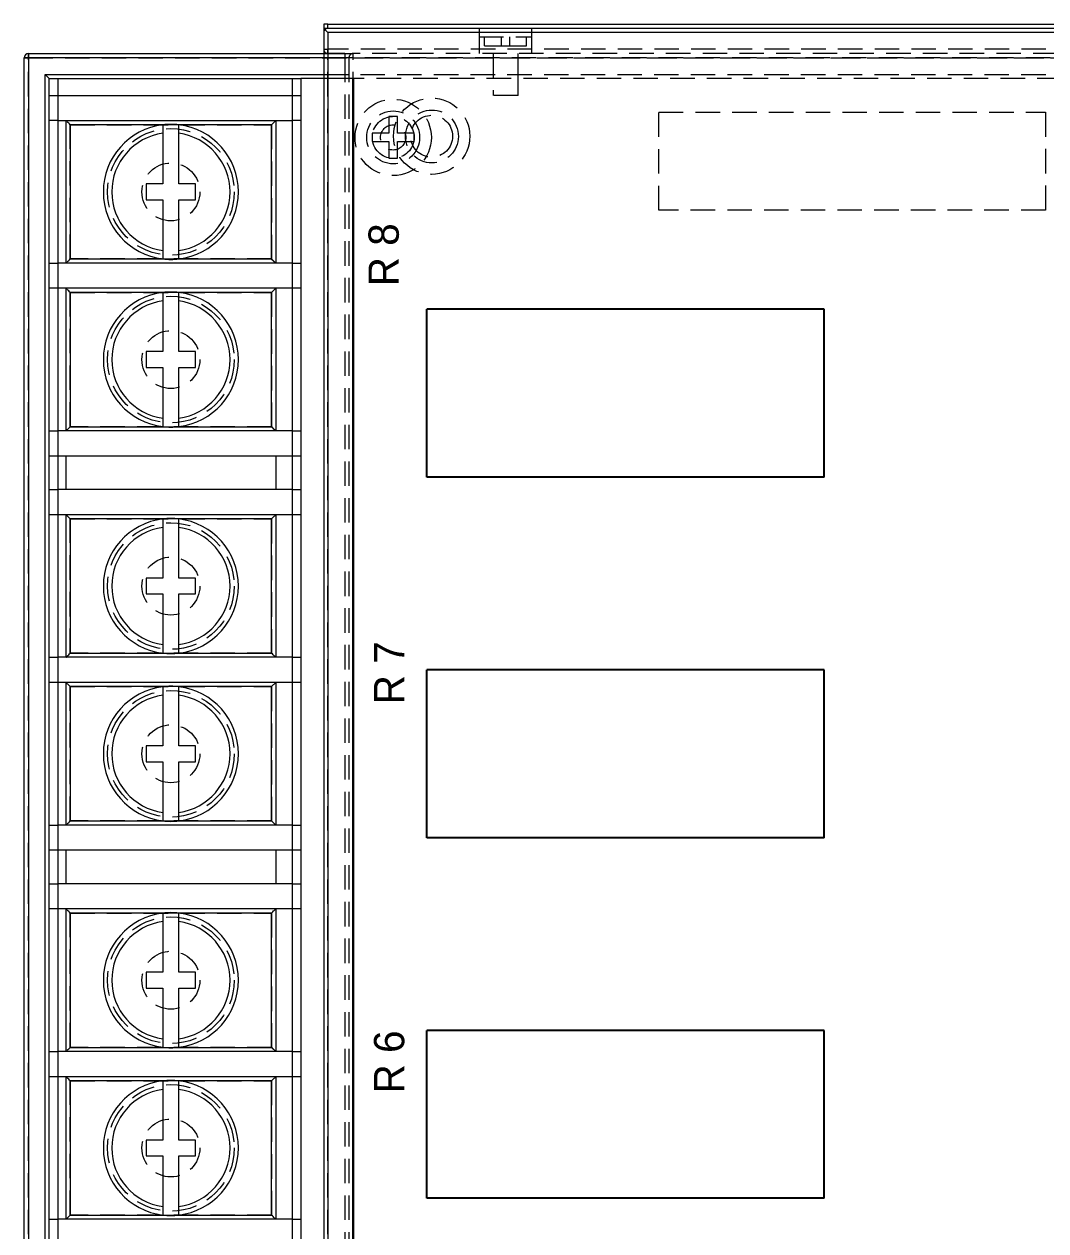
# Model space of a CAD drawing. Header units: millimetres. Extents: x 1282755 to 1285234, y -1758265 to -1757672.
# Drawn here: x 1284773.37 to 1284783.81, y -1758067.97 to -1758055.64 of the extents above; entities that cross this region are included whole.
import ezdxf

# ---------------------------------------------------------------- set-up
doc = ezdxf.new("R2010")
doc.units = ezdxf.units.MM
doc.linetypes.add('HIDDEN', pattern=[0.375, 0.25, -0.125])
doc.layers.add('0-10결선', color=50, linetype='Continuous')
doc.styles.add('새굴림', font='NGULIM.TTF')

msp = doc.modelspace()

# ---------------------------------------------------------------- linework, layer by layer
at = {"color": 7, "linetype": 'Continuous', "lineweight": 15}
for p, q in [((1284776.476, -1758055.641), (1284776.434, -1758055.641)), ((1284776.434, -1758055.641), (1284776.434, -1758055.684)), ((1284776.434, -1758055.684), (1284776.434, -1758088.93)), ((1284787.23, -1758055.684), (1284776.434, -1758055.684)), ((1284776.476, -1758055.684), (1284776.476, -1758055.641)), ((1284776.476, -1758055.641), (1284787.187, -1758055.641)), ((1284787.187, -1758055.684), (1284776.476, -1758055.684)), ((1284776.434, -1758055.727), (1284776.434, -1758088.887)), ((1284776.476, -1758055.727), (1284776.476, -1758088.887)), ((1284787.187, -1758055.727), (1284776.476, -1758055.727)), ((1284773.416, -1758055.941), (1284776.434, -1758055.941)), ((1284773.416, -1758055.941), (1284773.416, -1758055.984)), ((1284773.373, -1758055.984), (1284773.416, -1758055.984)), ((1284773.373, -1758088.63), (1284773.373, -1758055.984)), ((1284773.416, -1758055.984), (1284773.416, -1758088.63)), ((1284773.587, -1758088.459), (1284773.587, -1758056.155)), ((1284773.63, -1758056.369), (1284773.63, -1758056.198)), ((1284773.63, -1758056.198), (1284773.716, -1758056.198)), ((1284773.716, -1758056.198), (1284773.716, -1758056.369)), ((1284773.716, -1758056.198), (1284776.115, -1758056.198)), ((1284776.115, -1758056.369), (1284776.115, -1758056.198)), ((1284776.115, -1758056.198), (1284776.201, -1758056.198)), ((1284776.201, -1758056.198), (1284776.201, -1758056.369)), ((1284776.434, -1758056.198), (1284776.201, -1758056.198)), ((1284773.63, -1758056.626), (1284773.63, -1758056.369)), ((1284773.63, -1758056.369), (1284773.716, -1758056.369)), ((1284773.716, -1758056.369), (1284773.716, -1758056.626)), ((1284773.716, -1758056.369), (1284776.115, -1758056.369)), ((1284776.115, -1758056.626), (1284776.115, -1758056.369)), ((1284776.115, -1758056.369), (1284776.201, -1758056.369)), ((1284776.201, -1758056.369), (1284776.201, -1758056.626)), ((1284773.716, -1758056.626), (1284773.63, -1758056.626)), ((1284773.63, -1758058.083), (1284773.63, -1758056.626)), ((1284773.716, -1758056.626), (1284776.115, -1758056.626)), ((1284773.716, -1758056.626), (1284773.716, -1758058.083)), ((1284773.801, -1758058.083), (1284773.801, -1758056.626)), ((1284773.844, -1758056.669), (1284773.844, -1758058.04)), ((1284775.901, -1758058.04), (1284775.901, -1758056.669)), ((1284775.943, -1758056.626), (1284775.943, -1758058.083)), ((1284776.201, -1758056.626), (1284776.115, -1758056.626)), ((1284776.115, -1758058.083), (1284776.115, -1758056.626)), ((1284776.201, -1758056.626), (1284776.201, -1758058.083)), ((1284774.791, -1758056.756), (1284774.791, -1758057.273)), ((1284774.954, -1758057.273), (1284774.954, -1758056.756)), ((1284774.791, -1758057.273), (1284774.62, -1758057.273)), ((1284774.62, -1758057.273), (1284774.62, -1758057.436)), ((1284775.125, -1758057.273), (1284774.954, -1758057.273)), ((1284775.125, -1758057.436), (1284775.125, -1758057.273)), ((1284774.62, -1758057.436), (1284774.791, -1758057.436)), ((1284774.791, -1758057.436), (1284774.791, -1758057.953)), ((1284774.954, -1758057.436), (1284775.125, -1758057.436)), ((1284774.954, -1758057.953), (1284774.954, -1758057.436)), ((1284773.63, -1758058.34), (1284773.63, -1758058.083)), ((1284773.63, -1758058.083), (1284773.716, -1758058.083)), ((1284773.716, -1758058.083), (1284773.716, -1758058.34)), ((1284776.115, -1758058.083), (1284773.716, -1758058.083)), ((1284776.115, -1758058.34), (1284776.115, -1758058.083)), ((1284776.115, -1758058.083), (1284776.201, -1758058.083)), ((1284776.201, -1758058.083), (1284776.201, -1758058.34)), ((1284773.716, -1758058.34), (1284773.63, -1758058.34)), ((1284773.63, -1758059.797), (1284773.63, -1758058.34)), ((1284776.115, -1758058.34), (1284773.716, -1758058.34)), ((1284773.716, -1758058.34), (1284773.716, -1758059.797)), ((1284773.801, -1758059.797), (1284773.801, -1758058.34)), ((1284773.844, -1758058.383), (1284773.844, -1758059.754)), ((1284775.901, -1758059.754), (1284775.901, -1758058.383)), ((1284775.943, -1758058.34), (1284775.943, -1758059.797)), ((1284776.201, -1758058.34), (1284776.115, -1758058.34)), ((1284776.115, -1758059.797), (1284776.115, -1758058.34)), ((1284776.201, -1758058.34), (1284776.201, -1758059.797)), ((1284774.791, -1758058.47), (1284774.791, -1758058.987)), ((1284774.954, -1758058.987), (1284774.954, -1758058.47)), ((1284774.791, -1758058.987), (1284774.62, -1758058.987)), ((1284774.62, -1758058.987), (1284774.62, -1758059.15)), ((1284775.125, -1758058.987), (1284774.954, -1758058.987)), ((1284775.125, -1758059.15), (1284775.125, -1758058.987)), ((1284774.62, -1758059.15), (1284774.791, -1758059.15)), ((1284774.791, -1758059.15), (1284774.791, -1758059.667)), ((1284774.954, -1758059.15), (1284775.125, -1758059.15)), ((1284774.954, -1758059.667), (1284774.954, -1758059.15)), ((1284773.63, -1758060.054), (1284773.63, -1758059.797)), ((1284773.63, -1758059.797), (1284773.716, -1758059.797)), ((1284773.716, -1758059.797), (1284773.716, -1758060.054)), ((1284776.115, -1758059.797), (1284773.716, -1758059.797)), ((1284776.115, -1758060.054), (1284776.115, -1758059.797)), ((1284776.115, -1758059.797), (1284776.201, -1758059.797)), ((1284776.201, -1758059.797), (1284776.201, -1758060.054)), ((1284773.716, -1758060.054), (1284773.63, -1758060.054)), ((1284773.63, -1758060.397), (1284773.63, -1758060.054)), ((1284776.115, -1758060.054), (1284773.716, -1758060.054)), ((1284773.716, -1758060.054), (1284773.716, -1758060.397)), ((1284773.801, -1758060.397), (1284773.801, -1758060.054)), ((1284775.943, -1758060.054), (1284775.943, -1758060.397)), ((1284776.201, -1758060.054), (1284776.115, -1758060.054)), ((1284776.115, -1758060.397), (1284776.115, -1758060.054)), ((1284776.201, -1758060.054), (1284776.201, -1758060.397)), ((1284773.63, -1758060.654), (1284773.63, -1758060.397)), ((1284773.63, -1758060.397), (1284773.716, -1758060.397)), ((1284773.716, -1758060.397), (1284773.716, -1758060.654)), ((1284776.115, -1758060.397), (1284773.716, -1758060.397)), ((1284776.115, -1758060.654), (1284776.115, -1758060.397)), ((1284776.115, -1758060.397), (1284776.201, -1758060.397)), ((1284776.201, -1758060.397), (1284776.201, -1758060.654)), ((1284773.716, -1758060.654), (1284773.63, -1758060.654)), ((1284773.63, -1758062.11), (1284773.63, -1758060.654)), ((1284776.115, -1758060.654), (1284773.716, -1758060.654)), ((1284773.716, -1758060.654), (1284773.716, -1758062.11)), ((1284773.801, -1758062.11), (1284773.801, -1758060.654)), ((1284773.844, -1758060.696), (1284773.844, -1758062.067)), ((1284775.901, -1758062.067), (1284775.901, -1758060.696)), ((1284775.943, -1758060.654), (1284775.943, -1758062.11)), ((1284776.201, -1758060.654), (1284776.115, -1758060.654)), ((1284776.115, -1758062.11), (1284776.115, -1758060.654)), ((1284776.201, -1758060.654), (1284776.201, -1758062.11)), ((1284774.791, -1758060.783), (1284774.791, -1758061.301)), ((1284774.954, -1758061.301), (1284774.954, -1758060.783)), ((1284774.791, -1758061.301), (1284774.62, -1758061.301)), ((1284774.62, -1758061.301), (1284774.62, -1758061.463)), ((1284775.125, -1758061.301), (1284774.954, -1758061.301)), ((1284775.125, -1758061.463), (1284775.125, -1758061.301)), ((1284774.62, -1758061.463), (1284774.791, -1758061.463)), ((1284774.791, -1758061.463), (1284774.791, -1758061.981)), ((1284774.954, -1758061.463), (1284775.125, -1758061.463)), ((1284774.954, -1758061.981), (1284774.954, -1758061.463)), ((1284773.63, -1758062.367), (1284773.63, -1758062.11)), ((1284773.63, -1758062.11), (1284773.716, -1758062.11)), ((1284773.716, -1758062.11), (1284773.716, -1758062.367)), ((1284776.115, -1758062.11), (1284773.716, -1758062.11)), ((1284776.115, -1758062.367), (1284776.115, -1758062.11)), ((1284776.115, -1758062.11), (1284776.201, -1758062.11)), ((1284776.201, -1758062.11), (1284776.201, -1758062.367)), ((1284773.716, -1758062.367), (1284773.63, -1758062.367)), ((1284773.63, -1758063.824), (1284773.63, -1758062.367)), ((1284776.115, -1758062.367), (1284773.716, -1758062.367)), ((1284773.716, -1758062.367), (1284773.716, -1758063.824)), ((1284773.801, -1758063.824), (1284773.801, -1758062.367)), ((1284775.943, -1758062.367), (1284775.943, -1758063.824)), ((1284776.201, -1758062.367), (1284776.115, -1758062.367)), ((1284776.115, -1758063.824), (1284776.115, -1758062.367)), ((1284776.201, -1758062.367), (1284776.201, -1758063.824)), ((1284773.844, -1758062.41), (1284773.844, -1758063.781)), ((1284774.791, -1758062.497), (1284774.791, -1758063.014)), ((1284774.954, -1758063.014), (1284774.954, -1758062.497)), ((1284775.901, -1758063.781), (1284775.901, -1758062.41)), ((1284774.791, -1758063.014), (1284774.62, -1758063.014)), ((1284774.62, -1758063.014), (1284774.62, -1758063.177)), ((1284775.125, -1758063.014), (1284774.954, -1758063.014)), ((1284775.125, -1758063.177), (1284775.125, -1758063.014)), ((1284774.62, -1758063.177), (1284774.791, -1758063.177)), ((1284774.791, -1758063.177), (1284774.791, -1758063.694)), ((1284774.954, -1758063.177), (1284775.125, -1758063.177)), ((1284774.954, -1758063.694), (1284774.954, -1758063.177)), ((1284773.63, -1758064.081), (1284773.63, -1758063.824)), ((1284773.63, -1758063.824), (1284773.716, -1758063.824)), ((1284773.716, -1758063.824), (1284773.716, -1758064.081)), ((1284776.115, -1758063.824), (1284773.716, -1758063.824)), ((1284776.115, -1758064.081), (1284776.115, -1758063.824)), ((1284776.115, -1758063.824), (1284776.201, -1758063.824)), ((1284776.201, -1758063.824), (1284776.201, -1758064.081)), ((1284773.716, -1758064.081), (1284773.63, -1758064.081)), ((1284773.63, -1758064.424), (1284773.63, -1758064.081)), ((1284776.115, -1758064.081), (1284773.716, -1758064.081)), ((1284773.716, -1758064.081), (1284773.716, -1758064.424)), ((1284773.801, -1758064.424), (1284773.801, -1758064.081)), ((1284775.943, -1758064.081), (1284775.943, -1758064.424)), ((1284776.201, -1758064.081), (1284776.115, -1758064.081)), ((1284776.115, -1758064.424), (1284776.115, -1758064.081)), ((1284776.201, -1758064.081), (1284776.201, -1758064.424)), ((1284773.63, -1758064.681), (1284773.63, -1758064.424)), ((1284773.63, -1758064.424), (1284773.716, -1758064.424)), ((1284773.716, -1758064.424), (1284773.716, -1758064.681)), ((1284776.115, -1758064.424), (1284773.716, -1758064.424)), ((1284776.115, -1758064.681), (1284776.115, -1758064.424)), ((1284776.115, -1758064.424), (1284776.201, -1758064.424)), ((1284776.201, -1758064.424), (1284776.201, -1758064.681)), ((1284773.716, -1758064.681), (1284773.63, -1758064.681)), ((1284773.63, -1758066.138), (1284773.63, -1758064.681)), ((1284776.115, -1758064.681), (1284773.716, -1758064.681)), ((1284773.716, -1758064.681), (1284773.716, -1758066.138)), ((1284773.801, -1758066.138), (1284773.801, -1758064.681)), ((1284775.943, -1758064.681), (1284775.943, -1758066.138)), ((1284776.201, -1758064.681), (1284776.115, -1758064.681)), ((1284776.115, -1758066.138), (1284776.115, -1758064.681)), ((1284776.201, -1758064.681), (1284776.201, -1758066.138)), ((1284773.844, -1758064.724), (1284773.844, -1758066.095)), ((1284774.791, -1758064.811), (1284774.791, -1758065.328)), ((1284774.954, -1758065.328), (1284774.954, -1758064.811)), ((1284775.901, -1758066.095), (1284775.901, -1758064.724)), ((1284774.791, -1758065.328), (1284774.62, -1758065.328)), ((1284774.62, -1758065.328), (1284774.62, -1758065.491)), ((1284775.125, -1758065.328), (1284774.954, -1758065.328)), ((1284775.125, -1758065.491), (1284775.125, -1758065.328)), ((1284774.62, -1758065.491), (1284774.791, -1758065.491)), ((1284774.791, -1758065.491), (1284774.791, -1758066.008)), ((1284774.954, -1758065.491), (1284775.125, -1758065.491)), ((1284774.954, -1758066.008), (1284774.954, -1758065.491)), ((1284773.63, -1758066.395), (1284773.63, -1758066.138)), ((1284773.63, -1758066.138), (1284773.716, -1758066.138)), ((1284773.716, -1758066.138), (1284773.716, -1758066.395)), ((1284776.115, -1758066.138), (1284773.716, -1758066.138)), ((1284776.115, -1758066.395), (1284776.115, -1758066.138)), ((1284776.115, -1758066.138), (1284776.201, -1758066.138)), ((1284776.201, -1758066.138), (1284776.201, -1758066.395)), ((1284773.716, -1758066.395), (1284773.63, -1758066.395)), ((1284773.63, -1758067.851), (1284773.63, -1758066.395)), ((1284776.115, -1758066.395), (1284773.716, -1758066.395)), ((1284773.716, -1758066.395), (1284773.716, -1758067.851)), ((1284773.801, -1758067.851), (1284773.801, -1758066.395)), ((1284773.844, -1758066.437), (1284773.844, -1758067.808)), ((1284775.901, -1758067.808), (1284775.901, -1758066.437)), ((1284775.943, -1758066.395), (1284775.943, -1758067.851)), ((1284776.201, -1758066.395), (1284776.115, -1758066.395)), ((1284776.115, -1758067.851), (1284776.115, -1758066.395)), ((1284776.201, -1758066.395), (1284776.201, -1758067.851)), ((1284774.791, -1758066.524), (1284774.791, -1758067.042)), ((1284774.954, -1758067.042), (1284774.954, -1758066.524)), ((1284774.791, -1758067.042), (1284774.62, -1758067.042)), ((1284774.62, -1758067.042), (1284774.62, -1758067.204)), ((1284775.125, -1758067.042), (1284774.954, -1758067.042)), ((1284775.125, -1758067.204), (1284775.125, -1758067.042)), ((1284774.62, -1758067.204), (1284774.791, -1758067.204)), ((1284774.791, -1758067.204), (1284774.791, -1758067.721)), ((1284774.954, -1758067.204), (1284775.125, -1758067.204)), ((1284774.954, -1758067.721), (1284774.954, -1758067.204)), ((1284773.63, -1758068.108), (1284773.63, -1758067.851)), ((1284773.63, -1758067.851), (1284773.716, -1758067.851)), ((1284773.716, -1758067.851), (1284773.716, -1758068.108)), ((1284776.115, -1758067.851), (1284773.716, -1758067.851)), ((1284776.115, -1758068.108), (1284776.115, -1758067.851)), ((1284776.115, -1758067.851), (1284776.201, -1758067.851)), ((1284776.201, -1758067.851), (1284776.201, -1758068.108))]:
    msp.add_line(p, q, dxfattribs=at)
at = {"color": 7, "linetype": 'HIDDEN', "lineweight": 0}
for p, q in [((1284778.021, -1758055.684), (1284778.021, -1758055.941)), ((1284778.561, -1758055.941), (1284778.561, -1758055.684)), ((1284778.021, -1758055.77), (1284778.561, -1758055.77)), ((1284778.021, -1758055.77), (1284778.021, -1758055.941)), ((1284778.077, -1758055.864), (1284778.077, -1758055.77)), ((1284778.248, -1758055.864), (1284778.248, -1758055.77)), ((1284778.334, -1758055.864), (1284778.334, -1758055.77)), ((1284778.505, -1758055.864), (1284778.505, -1758055.77)), ((1284778.561, -1758055.941), (1284778.561, -1758055.77)), ((1284773.416, -1758055.984), (1284773.416, -1758055.941)), ((1284776.434, -1758055.898), (1284776.476, -1758055.898)), ((1284776.434, -1758055.941), (1284776.648, -1758055.941)), ((1284776.476, -1758055.941), (1284776.476, -1758055.898)), ((1284787.187, -1758055.898), (1284776.476, -1758055.898)), ((1284776.476, -1758055.941), (1284776.476, -1758055.984)), ((1284776.648, -1758055.941), (1284776.476, -1758055.941)), ((1284776.648, -1758055.941), (1284776.648, -1758055.984)), ((1284776.648, -1758055.941), (1284776.734, -1758055.941)), ((1284786.93, -1758055.941), (1284776.734, -1758055.941)), ((1284776.734, -1758055.984), (1284776.734, -1758055.941)), ((1284778.077, -1758055.864), (1284778.248, -1758055.864)), ((1284778.163, -1758055.941), (1284778.163, -1758056.369)), ((1284778.163, -1758055.941), (1284778.163, -1758056.198)), ((1284778.248, -1758055.864), (1284778.334, -1758055.864)), ((1284778.334, -1758055.864), (1284778.505, -1758055.864)), ((1284778.42, -1758056.369), (1284778.42, -1758055.941)), ((1284778.42, -1758056.198), (1284778.42, -1758055.941)), ((1284773.416, -1758055.984), (1284773.373, -1758055.984)), ((1284773.416, -1758088.63), (1284773.416, -1758055.984)), ((1284773.416, -1758055.984), (1284790.981, -1758055.984)), ((1284776.476, -1758055.984), (1284776.434, -1758055.984)), ((1284787.23, -1758055.984), (1284776.434, -1758055.984)), ((1284776.476, -1758088.63), (1284776.476, -1758055.984)), ((1284776.476, -1758055.984), (1284776.648, -1758055.984)), ((1284776.691, -1758055.984), (1284776.648, -1758055.984)), ((1284776.648, -1758055.984), (1284776.648, -1758088.63)), ((1284776.734, -1758055.984), (1284776.691, -1758055.984)), ((1284776.691, -1758055.984), (1284776.691, -1758088.63)), ((1284776.734, -1758055.984), (1284786.93, -1758055.984)), ((1284776.734, -1758088.63), (1284776.734, -1758055.984)), ((1284776.434, -1758056.155), (1284787.23, -1758056.155)), ((1284776.691, -1758056.198), (1284776.434, -1758056.198)), ((1284786.973, -1758056.198), (1284776.691, -1758056.198)), ((1284778.42, -1758056.369), (1284778.163, -1758056.369)), ((1284779.857, -1758056.541), (1284783.807, -1758056.541)), ((1284779.857, -1758057.543), (1284779.857, -1758056.541)), ((1284783.807, -1758056.541), (1284783.807, -1758057.543)), ((1284773.844, -1758056.669), (1284775.901, -1758056.669)), ((1284773.844, -1758058.04), (1284773.844, -1758056.669)), ((1284774.949, -1758056.669), (1284774.796, -1758056.669)), ((1284775.901, -1758056.669), (1284775.901, -1758058.04)), ((1284777.186, -1758056.584), (1284777.1, -1758056.584)), ((1284777.1, -1758056.584), (1284777.1, -1758056.755)), ((1284777.186, -1758056.755), (1284777.186, -1758056.584)), ((1284776.929, -1758056.755), (1284776.929, -1758056.841)), ((1284777.1, -1758056.755), (1284776.929, -1758056.755)), ((1284777.357, -1758056.755), (1284777.186, -1758056.755)), ((1284777.357, -1758056.841), (1284777.357, -1758056.755)), ((1284776.929, -1758056.841), (1284777.1, -1758056.841)), ((1284777.1, -1758056.841), (1284777.1, -1758057.012)), ((1284777.186, -1758057.012), (1284777.186, -1758056.841)), ((1284777.186, -1758056.841), (1284777.357, -1758056.841)), ((1284777.1, -1758057.012), (1284777.186, -1758057.012)), ((1284783.807, -1758057.543), (1284779.857, -1758057.543)), ((1284775.901, -1758058.04), (1284773.844, -1758058.04)), ((1284774.796, -1758058.04), (1284774.949, -1758058.04)), ((1284773.844, -1758058.383), (1284775.901, -1758058.383)), ((1284773.844, -1758059.754), (1284773.844, -1758058.383)), ((1284774.949, -1758058.383), (1284774.796, -1758058.383)), ((1284775.901, -1758058.383), (1284775.901, -1758059.754)), ((1284777.486, -1758058.554), (1284777.486, -1758060.268)), ((1284781.547, -1758058.554), (1284777.486, -1758058.554)), ((1284781.547, -1758060.268), (1284781.547, -1758058.554)), ((1284775.901, -1758059.754), (1284773.844, -1758059.754)), ((1284774.796, -1758059.754), (1284774.949, -1758059.754)), ((1284777.486, -1758060.268), (1284781.547, -1758060.268)), ((1284773.844, -1758060.696), (1284775.901, -1758060.696)), ((1284773.844, -1758062.067), (1284773.844, -1758060.696)), ((1284774.949, -1758060.696), (1284774.796, -1758060.696)), ((1284775.901, -1758060.696), (1284775.901, -1758062.067)), ((1284775.901, -1758062.067), (1284773.844, -1758062.067)), ((1284774.796, -1758062.067), (1284774.949, -1758062.067)), ((1284777.486, -1758062.239), (1284777.486, -1758063.953)), ((1284781.547, -1758062.239), (1284777.486, -1758062.239)), ((1284781.547, -1758063.953), (1284781.547, -1758062.239)), ((1284773.844, -1758062.41), (1284775.901, -1758062.41)), ((1284773.844, -1758063.781), (1284773.844, -1758062.41)), ((1284774.949, -1758062.41), (1284774.796, -1758062.41)), ((1284775.901, -1758062.41), (1284775.901, -1758063.781)), ((1284775.901, -1758063.781), (1284773.844, -1758063.781)), ((1284774.796, -1758063.781), (1284774.949, -1758063.781)), ((1284777.486, -1758063.953), (1284781.547, -1758063.953)), ((1284773.844, -1758064.724), (1284775.901, -1758064.724)), ((1284773.844, -1758066.095), (1284773.844, -1758064.724)), ((1284774.949, -1758064.724), (1284774.796, -1758064.724)), ((1284775.901, -1758064.724), (1284775.901, -1758066.095)), ((1284781.547, -1758065.923), (1284777.486, -1758065.923)), ((1284777.486, -1758065.923), (1284777.486, -1758067.637)), ((1284781.547, -1758067.637), (1284781.547, -1758065.923)), ((1284775.901, -1758066.095), (1284773.844, -1758066.095)), ((1284774.796, -1758066.095), (1284774.949, -1758066.095)), ((1284773.844, -1758066.437), (1284775.901, -1758066.437)), ((1284773.844, -1758067.808), (1284773.844, -1758066.437)), ((1284774.949, -1758066.437), (1284774.796, -1758066.437)), ((1284775.901, -1758066.437), (1284775.901, -1758067.808)), ((1284777.486, -1758067.637), (1284781.547, -1758067.637)), ((1284775.901, -1758067.808), (1284773.844, -1758067.808)), ((1284774.796, -1758067.808), (1284774.949, -1758067.808))]:
    msp.add_line(p, q, dxfattribs=at)
at = {"color": 8, "linetype": 'Continuous', "lineweight": 15}
for p, q in [((1284776.434, -1758055.984), (1284773.416, -1758055.984)), ((1284773.587, -1758056.155), (1284776.434, -1758056.155)), ((1284774.796, -1758056.669), (1284773.844, -1758056.669)), ((1284775.901, -1758056.669), (1284774.949, -1758056.669)), ((1284773.844, -1758058.04), (1284774.796, -1758058.04)), ((1284774.949, -1758058.04), (1284775.901, -1758058.04)), ((1284774.796, -1758058.383), (1284773.844, -1758058.383)), ((1284775.901, -1758058.383), (1284774.949, -1758058.383)), ((1284773.844, -1758059.754), (1284774.796, -1758059.754)), ((1284774.949, -1758059.754), (1284775.901, -1758059.754)), ((1284774.796, -1758060.696), (1284773.844, -1758060.696)), ((1284775.901, -1758060.696), (1284774.949, -1758060.696)), ((1284773.844, -1758062.067), (1284774.796, -1758062.067)), ((1284774.949, -1758062.067), (1284775.901, -1758062.067)), ((1284774.796, -1758062.41), (1284773.844, -1758062.41)), ((1284775.901, -1758062.41), (1284774.949, -1758062.41)), ((1284773.844, -1758063.781), (1284774.796, -1758063.781)), ((1284774.949, -1758063.781), (1284775.901, -1758063.781)), ((1284774.796, -1758064.724), (1284773.844, -1758064.724)), ((1284775.901, -1758064.724), (1284774.949, -1758064.724)), ((1284773.844, -1758066.095), (1284774.796, -1758066.095)), ((1284774.949, -1758066.095), (1284775.901, -1758066.095)), ((1284774.796, -1758066.437), (1284773.844, -1758066.437)), ((1284775.901, -1758066.437), (1284774.949, -1758066.437)), ((1284773.844, -1758067.808), (1284774.796, -1758067.808)), ((1284774.949, -1758067.808), (1284775.901, -1758067.808))]:
    msp.add_line(p, q, dxfattribs=at)
for p, q in [((1284776.734, -1758056.198), (1284776.734, -1758088.416)), ((1284776.734, -1758088.416), (1284776.734, -1758056.198))]:
    msp.add_line(p, q)
at = {"color": 7, "linetype": 'Continuous'}
for p, q in [((1284777.486, -1758060.268), (1284777.486, -1758058.554)), ((1284781.547, -1758058.554), (1284777.486, -1758058.554)), ((1284781.547, -1758060.268), (1284781.547, -1758058.554)), ((1284781.547, -1758060.268), (1284777.486, -1758060.268)), ((1284777.486, -1758063.953), (1284777.486, -1758062.239)), ((1284781.547, -1758062.239), (1284777.486, -1758062.239)), ((1284781.547, -1758063.953), (1284781.547, -1758062.239)), ((1284781.547, -1758063.953), (1284777.486, -1758063.953)), ((1284777.486, -1758067.637), (1284777.486, -1758065.923)), ((1284781.547, -1758065.923), (1284777.486, -1758065.923)), ((1284781.547, -1758067.637), (1284781.547, -1758065.923)), ((1284781.547, -1758067.637), (1284777.486, -1758067.637))]:
    msp.add_line(p, q, dxfattribs=at)
at = {"color": 7, "linetype": 'Continuous', "lineweight": 15, "flags": 128}
for points in [[(1284776.476, -1758055.727), (1284776.468, -1758055.718), (1284776.46, -1758055.71), (1284776.453, -1758055.703), (1284776.446, -1758055.696), (1284776.441, -1758055.691), (1284776.437, -1758055.687), (1284776.434, -1758055.685), (1284776.434, -1758055.684)], [(1284773.63, -1758056.198), (1284773.629, -1758056.197), (1284773.627, -1758056.195), (1284773.623, -1758056.191), (1284773.617, -1758056.185), (1284773.611, -1758056.179), (1284773.604, -1758056.171), (1284773.595, -1758056.163), (1284773.587, -1758056.155)], [(1284773.844, -1758056.669), (1284773.836, -1758056.661), (1284773.828, -1758056.653), (1284773.82, -1758056.645), (1284773.814, -1758056.639), (1284773.809, -1758056.634), (1284773.805, -1758056.63), (1284773.802, -1758056.627), (1284773.801, -1758056.626)], [(1284775.901, -1758056.669), (1284775.908, -1758056.662), (1284775.915, -1758056.655), (1284775.922, -1758056.648), (1284775.928, -1758056.642), (1284775.933, -1758056.636), (1284775.938, -1758056.632), (1284775.941, -1758056.629), (1284775.943, -1758056.627), (1284775.943, -1758056.626)], [(1284773.801, -1758058.083), (1284773.802, -1758058.082), (1284773.805, -1758058.08), (1284773.809, -1758058.076), (1284773.814, -1758058.07), (1284773.82, -1758058.064), (1284773.828, -1758058.057), (1284773.836, -1758058.049), (1284773.844, -1758058.04)], [(1284775.943, -1758058.083), (1284775.943, -1758058.082), (1284775.94, -1758058.08), (1284775.936, -1758058.076), (1284775.931, -1758058.07), (1284775.924, -1758058.064), (1284775.917, -1758058.057), (1284775.909, -1758058.049), (1284775.901, -1758058.04)], [(1284773.844, -1758058.383), (1284773.836, -1758058.375), (1284773.828, -1758058.367), (1284773.82, -1758058.359), (1284773.814, -1758058.353), (1284773.809, -1758058.347), (1284773.805, -1758058.343), (1284773.802, -1758058.341), (1284773.801, -1758058.34)], [(1284775.901, -1758058.383), (1284775.908, -1758058.375), (1284775.915, -1758058.368), (1284775.922, -1758058.362), (1284775.928, -1758058.355), (1284775.933, -1758058.35), (1284775.938, -1758058.346), (1284775.941, -1758058.343), (1284775.943, -1758058.341), (1284775.943, -1758058.34)], [(1284773.801, -1758059.797), (1284773.802, -1758059.796), (1284773.805, -1758059.793), (1284773.809, -1758059.79), (1284773.814, -1758059.784), (1284773.82, -1758059.778), (1284773.828, -1758059.77), (1284773.836, -1758059.762), (1284773.844, -1758059.754)], [(1284775.943, -1758059.797), (1284775.943, -1758059.796), (1284775.94, -1758059.793), (1284775.936, -1758059.79), (1284775.931, -1758059.784), (1284775.924, -1758059.778), (1284775.917, -1758059.77), (1284775.909, -1758059.762), (1284775.901, -1758059.754)], [(1284773.844, -1758060.696), (1284773.836, -1758060.688), (1284773.828, -1758060.68), (1284773.82, -1758060.673), (1284773.814, -1758060.666), (1284773.809, -1758060.661), (1284773.805, -1758060.657), (1284773.802, -1758060.654), (1284773.801, -1758060.654)], [(1284775.901, -1758060.696), (1284775.908, -1758060.689), (1284775.915, -1758060.682), (1284775.922, -1758060.675), (1284775.928, -1758060.669), (1284775.933, -1758060.664), (1284775.938, -1758060.659), (1284775.941, -1758060.656), (1284775.943, -1758060.654), (1284775.943, -1758060.654)], [(1284773.801, -1758062.11), (1284773.802, -1758062.109), (1284773.805, -1758062.107), (1284773.809, -1758062.103), (1284773.814, -1758062.098), (1284773.82, -1758062.091), (1284773.828, -1758062.084), (1284773.836, -1758062.076), (1284773.844, -1758062.067)], [(1284775.943, -1758062.11), (1284775.943, -1758062.109), (1284775.94, -1758062.107), (1284775.936, -1758062.103), (1284775.931, -1758062.098), (1284775.924, -1758062.091), (1284775.917, -1758062.084), (1284775.909, -1758062.076), (1284775.901, -1758062.067)], [(1284773.844, -1758062.41), (1284773.836, -1758062.402), (1284773.828, -1758062.394), (1284773.82, -1758062.386), (1284773.814, -1758062.38), (1284773.809, -1758062.375), (1284773.805, -1758062.371), (1284773.802, -1758062.368), (1284773.801, -1758062.367)], [(1284775.901, -1758062.41), (1284775.908, -1758062.403), (1284775.915, -1758062.396), (1284775.922, -1758062.389), (1284775.928, -1758062.383), (1284775.933, -1758062.377), (1284775.938, -1758062.373), (1284775.941, -1758062.37), (1284775.943, -1758062.368), (1284775.943, -1758062.367)], [(1284773.801, -1758063.824), (1284773.802, -1758063.823), (1284773.805, -1758063.821), (1284773.809, -1758063.817), (1284773.814, -1758063.811), (1284773.82, -1758063.805), (1284773.828, -1758063.798), (1284773.836, -1758063.79), (1284773.844, -1758063.781)], [(1284775.943, -1758063.824), (1284775.943, -1758063.823), (1284775.94, -1758063.821), (1284775.936, -1758063.817), (1284775.931, -1758063.811), (1284775.924, -1758063.805), (1284775.917, -1758063.798), (1284775.909, -1758063.79), (1284775.901, -1758063.781)], [(1284773.844, -1758064.724), (1284773.836, -1758064.715), (1284773.828, -1758064.707), (1284773.82, -1758064.7), (1284773.814, -1758064.693), (1284773.809, -1758064.688), (1284773.805, -1758064.684), (1284773.802, -1758064.682), (1284773.801, -1758064.681)], [(1284775.901, -1758064.724), (1284775.908, -1758064.716), (1284775.915, -1758064.709), (1284775.922, -1758064.702), (1284775.928, -1758064.696), (1284775.933, -1758064.691), (1284775.938, -1758064.687), (1284775.941, -1758064.683), (1284775.943, -1758064.682), (1284775.943, -1758064.681)], [(1284773.801, -1758066.138), (1284773.802, -1758066.137), (1284773.805, -1758066.134), (1284773.809, -1758066.13), (1284773.814, -1758066.125), (1284773.82, -1758066.118), (1284773.828, -1758066.111), (1284773.836, -1758066.103), (1284773.844, -1758066.095)], [(1284775.943, -1758066.138), (1284775.943, -1758066.137), (1284775.94, -1758066.134), (1284775.936, -1758066.13), (1284775.931, -1758066.125), (1284775.924, -1758066.118), (1284775.917, -1758066.111), (1284775.909, -1758066.103), (1284775.901, -1758066.095)], [(1284773.844, -1758066.437), (1284773.836, -1758066.429), (1284773.828, -1758066.421), (1284773.82, -1758066.414), (1284773.814, -1758066.407), (1284773.809, -1758066.402), (1284773.805, -1758066.398), (1284773.802, -1758066.395), (1284773.801, -1758066.395)], [(1284775.901, -1758066.437), (1284775.908, -1758066.43), (1284775.915, -1758066.423), (1284775.922, -1758066.416), (1284775.928, -1758066.41), (1284775.933, -1758066.405), (1284775.938, -1758066.4), (1284775.941, -1758066.397), (1284775.943, -1758066.395), (1284775.943, -1758066.395)], [(1284773.801, -1758067.851), (1284773.802, -1758067.85), (1284773.805, -1758067.848), (1284773.809, -1758067.844), (1284773.814, -1758067.839), (1284773.82, -1758067.832), (1284773.828, -1758067.825), (1284773.836, -1758067.817), (1284773.844, -1758067.808)], [(1284775.943, -1758067.851), (1284775.943, -1758067.85), (1284775.94, -1758067.848), (1284775.936, -1758067.844), (1284775.931, -1758067.839), (1284775.924, -1758067.832), (1284775.917, -1758067.825), (1284775.909, -1758067.817), (1284775.901, -1758067.808)]]:
    msp.add_lwpolyline(points, dxfattribs=at)
at = {"color": 7, "linetype": 'HIDDEN', "lineweight": 0, "flags": 128}
for points in [[(1284773.844, -1758056.669), (1284773.836, -1758056.661), (1284773.828, -1758056.653), (1284773.82, -1758056.645), (1284773.814, -1758056.639), (1284773.809, -1758056.634), (1284773.805, -1758056.63), (1284773.802, -1758056.627), (1284773.801, -1758056.626)], [(1284775.943, -1758058.083), (1284775.943, -1758058.082), (1284775.941, -1758058.08), (1284775.938, -1758058.077), (1284775.933, -1758058.073), (1284775.928, -1758058.068), (1284775.922, -1758058.062), (1284775.915, -1758058.055), (1284775.908, -1758058.048), (1284775.901, -1758058.04)], [(1284773.844, -1758058.383), (1284773.836, -1758058.375), (1284773.828, -1758058.367), (1284773.82, -1758058.359), (1284773.814, -1758058.353), (1284773.809, -1758058.347), (1284773.805, -1758058.343), (1284773.802, -1758058.341), (1284773.801, -1758058.34)], [(1284775.943, -1758059.797), (1284775.943, -1758059.796), (1284775.941, -1758059.794), (1284775.938, -1758059.791), (1284775.933, -1758059.787), (1284775.928, -1758059.781), (1284775.922, -1758059.775), (1284775.915, -1758059.769), (1284775.908, -1758059.761), (1284775.901, -1758059.754)], [(1284773.844, -1758060.696), (1284773.836, -1758060.688), (1284773.828, -1758060.68), (1284773.82, -1758060.673), (1284773.814, -1758060.666), (1284773.809, -1758060.661), (1284773.805, -1758060.657), (1284773.802, -1758060.654), (1284773.801, -1758060.654)], [(1284775.943, -1758062.11), (1284775.943, -1758062.11), (1284775.941, -1758062.108), (1284775.938, -1758062.105), (1284775.933, -1758062.1), (1284775.928, -1758062.095), (1284775.922, -1758062.089), (1284775.915, -1758062.082), (1284775.908, -1758062.075), (1284775.901, -1758062.067)], [(1284773.844, -1758062.41), (1284773.836, -1758062.402), (1284773.828, -1758062.394), (1284773.82, -1758062.386), (1284773.814, -1758062.38), (1284773.809, -1758062.375), (1284773.805, -1758062.371), (1284773.802, -1758062.368), (1284773.801, -1758062.367)], [(1284775.943, -1758063.824), (1284775.943, -1758063.823), (1284775.94, -1758063.821), (1284775.936, -1758063.817), (1284775.931, -1758063.811), (1284775.924, -1758063.805), (1284775.917, -1758063.798), (1284775.909, -1758063.79), (1284775.901, -1758063.781)], [(1284773.844, -1758064.724), (1284773.836, -1758064.715), (1284773.828, -1758064.707), (1284773.82, -1758064.7), (1284773.814, -1758064.693), (1284773.809, -1758064.688), (1284773.805, -1758064.684), (1284773.802, -1758064.682), (1284773.801, -1758064.681)], [(1284775.943, -1758066.138), (1284775.943, -1758066.137), (1284775.941, -1758066.135), (1284775.938, -1758066.132), (1284775.933, -1758066.127), (1284775.928, -1758066.122), (1284775.922, -1758066.116), (1284775.915, -1758066.109), (1284775.908, -1758066.102), (1284775.901, -1758066.095)], [(1284773.844, -1758066.437), (1284773.836, -1758066.429), (1284773.828, -1758066.421), (1284773.82, -1758066.414), (1284773.814, -1758066.407), (1284773.809, -1758066.402), (1284773.805, -1758066.398), (1284773.802, -1758066.395), (1284773.801, -1758066.395)], [(1284775.943, -1758067.851), (1284775.943, -1758067.85), (1284775.94, -1758067.848), (1284775.936, -1758067.844), (1284775.931, -1758067.839), (1284775.924, -1758067.832), (1284775.917, -1758067.825), (1284775.909, -1758067.817), (1284775.901, -1758067.808)]]:
    msp.add_lwpolyline(points, dxfattribs=at)
at = {"color": 7, "linetype": 'HIDDEN', "lineweight": 0}
for centre, radius in [((1284777.143, -1758056.798), 0.39), ((1284777.536, -1758056.786), 0.39), ((1284777.143, -1758056.798), 0.27), ((1284777.539, -1758056.789), 0.27), ((1284777.536, -1758056.786), 0.214), ((1284777.143, -1758056.798), 0.214), ((1284777.143, -1758056.798), 0.129), ((1284774.872, -1758057.355), 0.647), ((1284774.872, -1758057.355), 0.296), ((1284774.872, -1758059.068), 0.647), ((1284774.872, -1758059.068), 0.296), ((1284774.872, -1758061.382), 0.647), ((1284774.872, -1758061.382), 0.296), ((1284774.872, -1758063.096), 0.647), ((1284774.872, -1758063.096), 0.296), ((1284774.872, -1758065.409), 0.647), ((1284774.872, -1758065.409), 0.296), ((1284774.872, -1758067.123), 0.647), ((1284774.872, -1758067.123), 0.296)]:
    msp.add_circle(centre, radius, dxfattribs=at)
for centre, start, end in [((1284776.476, -1758055.727), 90, 180), ((1284776.476, -1758055.898), 180, 270), ((1284776.734, -1758055.984), 90, 180)]:
    msp.add_arc(centre, 0.0428, start, end, dxfattribs=at)
at = {"color": 7, "linetype": 'Continuous', "lineweight": 15}
for centre, radius, start, end in [((1284773.416, -1758055.984), 0.0428, 90, 180), ((1284774.872, -1758057.355), 0.69, 96.7774, 263.2226), ((1284774.872, -1758057.355), 0.69, 83.2226, 96.7774), ((1284774.872, -1758057.355), 0.69, 276.7774, 83.2226), ((1284774.872, -1758057.355), 0.604, 97.7443, 262.2557), ((1284774.872, -1758057.355), 0.604, 277.7443, 82.2557), ((1284774.872, -1758057.355), 0.69, 263.2226, 276.7774), ((1284774.872, -1758059.068), 0.69, 96.7774, 263.2226), ((1284774.872, -1758059.068), 0.69, 83.2226, 96.7774), ((1284774.872, -1758059.068), 0.69, 276.7774, 83.2226), ((1284774.872, -1758059.068), 0.604, 97.7443, 262.2557), ((1284774.872, -1758059.068), 0.604, 277.7443, 82.2557), ((1284774.872, -1758059.068), 0.69, 263.2226, 276.7774), ((1284774.872, -1758061.382), 0.69, 96.7774, 263.2226), ((1284774.872, -1758061.382), 0.69, 83.2226, 96.7774), ((1284774.872, -1758061.382), 0.69, 276.7774, 83.2226), ((1284774.872, -1758061.382), 0.604, 97.7443, 262.2557), ((1284774.872, -1758061.382), 0.604, 277.7443, 82.2557), ((1284774.872, -1758061.382), 0.69, 263.2226, 276.7774), ((1284774.872, -1758063.096), 0.69, 96.7774, 263.2226), ((1284774.872, -1758063.096), 0.604, 97.7443, 262.2557), ((1284774.872, -1758063.096), 0.69, 83.2226, 96.7774), ((1284774.872, -1758063.096), 0.69, 276.7774, 83.2226), ((1284774.872, -1758063.096), 0.604, 277.7443, 82.2557), ((1284774.872, -1758063.096), 0.69, 263.2226, 276.7774), ((1284774.872, -1758065.409), 0.69, 96.7774, 263.2226), ((1284774.872, -1758065.409), 0.604, 97.7443, 262.2557), ((1284774.872, -1758065.409), 0.69, 83.2226, 96.7774), ((1284774.872, -1758065.409), 0.69, 276.7774, 83.2226), ((1284774.872, -1758065.409), 0.604, 277.7443, 82.2557), ((1284774.872, -1758065.409), 0.69, 263.2226, 276.7774), ((1284774.872, -1758067.123), 0.69, 96.7774, 263.2226), ((1284774.872, -1758067.123), 0.69, 83.2226, 96.7774), ((1284774.872, -1758067.123), 0.69, 276.7774, 83.2226), ((1284774.872, -1758067.123), 0.604, 97.7443, 262.2557), ((1284774.872, -1758067.123), 0.604, 277.7443, 82.2557), ((1284774.872, -1758067.123), 0.69, 263.2226, 276.7774)]:
    msp.add_arc(centre, radius, start, end, dxfattribs=at)
for points, knots in [([(1284774.791, -1758056.67), (1284774.791, -1758056.671), (1284774.791, -1758056.673), (1284774.791, -1758056.687), (1284774.791, -1758056.709), (1284774.791, -1758056.733), (1284774.791, -1758056.75), (1284774.791, -1758056.756)], [0, 0, 0, 0, 0.21266, 0.425299, 0.638549, 0.853244, 1, 1, 1, 1]), ([(1284774.954, -1758056.756), (1284774.954, -1758056.746), (1284774.954, -1758056.727), (1284774.954, -1758056.701), (1284774.954, -1758056.681), (1284774.954, -1758056.671), (1284774.954, -1758056.67), (1284774.954, -1758056.67)], [0, 0, 0, 0, 0.216952, 0.433938, 0.649855, 0.864102, 1, 1, 1, 1]), ([(1284774.791, -1758057.953), (1284774.791, -1758057.963), (1284774.791, -1758057.983), (1284774.791, -1758058.009), (1284774.791, -1758058.028), (1284774.791, -1758058.038), (1284774.791, -1758058.039), (1284774.791, -1758058.04)], [0, 0, 0, 0, 0.216951, 0.433944, 0.649854, 0.864104, 1, 1, 1, 1]), ([(1284774.954, -1758058.04), (1284774.954, -1758058.039), (1284774.954, -1758058.037), (1284774.954, -1758058.022), (1284774.954, -1758058), (1284774.954, -1758057.976), (1284774.954, -1758057.96), (1284774.954, -1758057.953)], [0, 0, 0, 0, 0.2126569, 0.4252945, 0.6385427, 0.8532361, 1, 1, 1, 1]), ([(1284774.791, -1758058.383), (1284774.791, -1758058.384), (1284774.791, -1758058.386), (1284774.791, -1758058.401), (1284774.791, -1758058.423), (1284774.791, -1758058.447), (1284774.791, -1758058.463), (1284774.791, -1758058.47)], [0, 0, 0, 0, 0.2126569, 0.4252945, 0.6385427, 0.8532361, 1, 1, 1, 1]), ([(1284774.954, -1758058.47), (1284774.954, -1758058.46), (1284774.954, -1758058.441), (1284774.954, -1758058.414), (1284774.954, -1758058.395), (1284774.954, -1758058.385), (1284774.954, -1758058.384), (1284774.954, -1758058.383)], [0, 0, 0, 0, 0.216951, 0.433943, 0.649858, 0.864104, 1, 1, 1, 1]), ([(1284774.791, -1758059.667), (1284774.791, -1758059.677), (1284774.791, -1758059.696), (1284774.791, -1758059.722), (1284774.791, -1758059.742), (1284774.791, -1758059.752), (1284774.791, -1758059.753), (1284774.791, -1758059.753)], [0, 0, 0, 0, 0.216951, 0.433943, 0.649858, 0.864104, 1, 1, 1, 1]), ([(1284774.954, -1758059.753), (1284774.954, -1758059.752), (1284774.954, -1758059.751), (1284774.954, -1758059.736), (1284774.954, -1758059.714), (1284774.954, -1758059.69), (1284774.954, -1758059.674), (1284774.954, -1758059.667)], [0, 0, 0, 0, 0.2126569, 0.4252945, 0.6385427, 0.8532361, 1, 1, 1, 1]), ([(1284774.791, -1758060.697), (1284774.791, -1758060.698), (1284774.791, -1758060.7), (1284774.791, -1758060.715), (1284774.791, -1758060.736), (1284774.791, -1758060.761), (1284774.791, -1758060.777), (1284774.791, -1758060.783)], [0, 0, 0, 0, 0.2126585, 0.4252969, 0.638546, 0.8532403, 1, 1, 1, 1]), ([(1284774.954, -1758060.783), (1284774.954, -1758060.774), (1284774.954, -1758060.754), (1284774.954, -1758060.728), (1284774.954, -1758060.709), (1284774.954, -1758060.698), (1284774.954, -1758060.697), (1284774.954, -1758060.697)], [0, 0, 0, 0, 0.216952, 0.433941, 0.649854, 0.864103, 1, 1, 1, 1]), ([(1284774.791, -1758061.981), (1284774.791, -1758061.99), (1284774.791, -1758062.01), (1284774.791, -1758062.036), (1284774.791, -1758062.055), (1284774.791, -1758062.065), (1284774.791, -1758062.067), (1284774.791, -1758062.067)], [0, 0, 0, 0, 0.216947, 0.433942, 0.649855, 0.864103, 1, 1, 1, 1]), ([(1284774.954, -1758062.067), (1284774.954, -1758062.066), (1284774.954, -1758062.064), (1284774.954, -1758062.049), (1284774.954, -1758062.028), (1284774.954, -1758062.003), (1284774.954, -1758061.987), (1284774.954, -1758061.981)], [0, 0, 0, 0, 0.212658, 0.425297, 0.63855, 0.853245, 1, 1, 1, 1]), ([(1284774.791, -1758062.411), (1284774.791, -1758062.412), (1284774.791, -1758062.414), (1284774.791, -1758062.428), (1284774.791, -1758062.45), (1284774.791, -1758062.474), (1284774.791, -1758062.49), (1284774.791, -1758062.497)], [0, 0, 0, 0, 0.2126582, 0.4252941, 0.6385464, 0.8532405, 1, 1, 1, 1]), ([(1284774.954, -1758062.497), (1284774.954, -1758062.487), (1284774.954, -1758062.468), (1284774.954, -1758062.442), (1284774.954, -1758062.422), (1284774.954, -1758062.412), (1284774.954, -1758062.411), (1284774.954, -1758062.411)], [0, 0, 0, 0, 0.216951, 0.433944, 0.649857, 0.864104, 1, 1, 1, 1]), ([(1284774.791, -1758063.694), (1284774.791, -1758063.704), (1284774.791, -1758063.724), (1284774.791, -1758063.75), (1284774.791, -1758063.769), (1284774.791, -1758063.779), (1284774.791, -1758063.78), (1284774.791, -1758063.781)], [0, 0, 0, 0, 0.216951, 0.433941, 0.649857, 0.864103, 1, 1, 1, 1]), ([(1284774.954, -1758063.781), (1284774.954, -1758063.78), (1284774.954, -1758063.778), (1284774.954, -1758063.763), (1284774.954, -1758063.741), (1284774.954, -1758063.717), (1284774.954, -1758063.701), (1284774.954, -1758063.694)], [0, 0, 0, 0, 0.2126582, 0.4252941, 0.6385464, 0.8532405, 1, 1, 1, 1]), ([(1284774.791, -1758064.724), (1284774.791, -1758064.725), (1284774.791, -1758064.727), (1284774.791, -1758064.742), (1284774.791, -1758064.763), (1284774.791, -1758064.788), (1284774.791, -1758064.804), (1284774.791, -1758064.811)], [0, 0, 0, 0, 0.212659, 0.425297, 0.63855, 0.853245, 1, 1, 1, 1]), ([(1284774.954, -1758064.811), (1284774.954, -1758064.801), (1284774.954, -1758064.781), (1284774.954, -1758064.755), (1284774.954, -1758064.736), (1284774.954, -1758064.726), (1284774.954, -1758064.725), (1284774.954, -1758064.724)], [0, 0, 0, 0, 0.216952, 0.433942, 0.649855, 0.864103, 1, 1, 1, 1]), ([(1284774.791, -1758066.008), (1284774.791, -1758066.018), (1284774.791, -1758066.037), (1284774.791, -1758066.063), (1284774.791, -1758066.083), (1284774.791, -1758066.093), (1284774.791, -1758066.094), (1284774.791, -1758066.094)], [0, 0, 0, 0, 0.216949, 0.433941, 0.649856, 0.864103, 1, 1, 1, 1]), ([(1284774.954, -1758066.094), (1284774.954, -1758066.093), (1284774.954, -1758066.091), (1284774.954, -1758066.077), (1284774.954, -1758066.055), (1284774.954, -1758066.031), (1284774.954, -1758066.014), (1284774.954, -1758066.008)], [0, 0, 0, 0, 0.2126583, 0.425297, 0.638548, 0.8532425, 1, 1, 1, 1]), ([(1284774.791, -1758066.438), (1284774.791, -1758066.439), (1284774.791, -1758066.441), (1284774.791, -1758066.455), (1284774.791, -1758066.477), (1284774.791, -1758066.501), (1284774.791, -1758066.518), (1284774.791, -1758066.524)], [0, 0, 0, 0, 0.2126584, 0.4252955, 0.6385462, 0.8532404, 1, 1, 1, 1]), ([(1284774.954, -1758066.524), (1284774.954, -1758066.515), (1284774.954, -1758066.495), (1284774.954, -1758066.469), (1284774.954, -1758066.449), (1284774.954, -1758066.439), (1284774.954, -1758066.438), (1284774.954, -1758066.438)], [0, 0, 0, 0, 0.216951, 0.433943, 0.649856, 0.864103, 1, 1, 1, 1]), ([(1284774.791, -1758067.721), (1284774.791, -1758067.731), (1284774.791, -1758067.751), (1284774.791, -1758067.777), (1284774.791, -1758067.796), (1284774.791, -1758067.806), (1284774.791, -1758067.807), (1284774.791, -1758067.808)], [0, 0, 0, 0, 0.216949, 0.433941, 0.649856, 0.864103, 1, 1, 1, 1]), ([(1284774.954, -1758067.808), (1284774.954, -1758067.807), (1284774.954, -1758067.805), (1284774.954, -1758067.79), (1284774.954, -1758067.769), (1284774.954, -1758067.744), (1284774.954, -1758067.728), (1284774.954, -1758067.721)], [0, 0, 0, 0, 0.212658, 0.425296, 0.638548, 0.853243, 1, 1, 1, 1])]:
    msp.add_open_spline(points, degree=3, knots=knots, dxfattribs=at)

# ---------------------------------------------------------------- texts
at = {"layer": '0-10결선', "style": '새굴림'}
for s, p in [('R 8', (1284777.2, -1758058.319)), ('R 7', (1284777.256, -1758062.59)), ('R 6', (1284777.256, -1758066.566))]:
    msp.add_text(s, height=0.3091, rotation=90, dxfattribs=at).set_placement(p)

doc.saveas('drawing.dxf')
